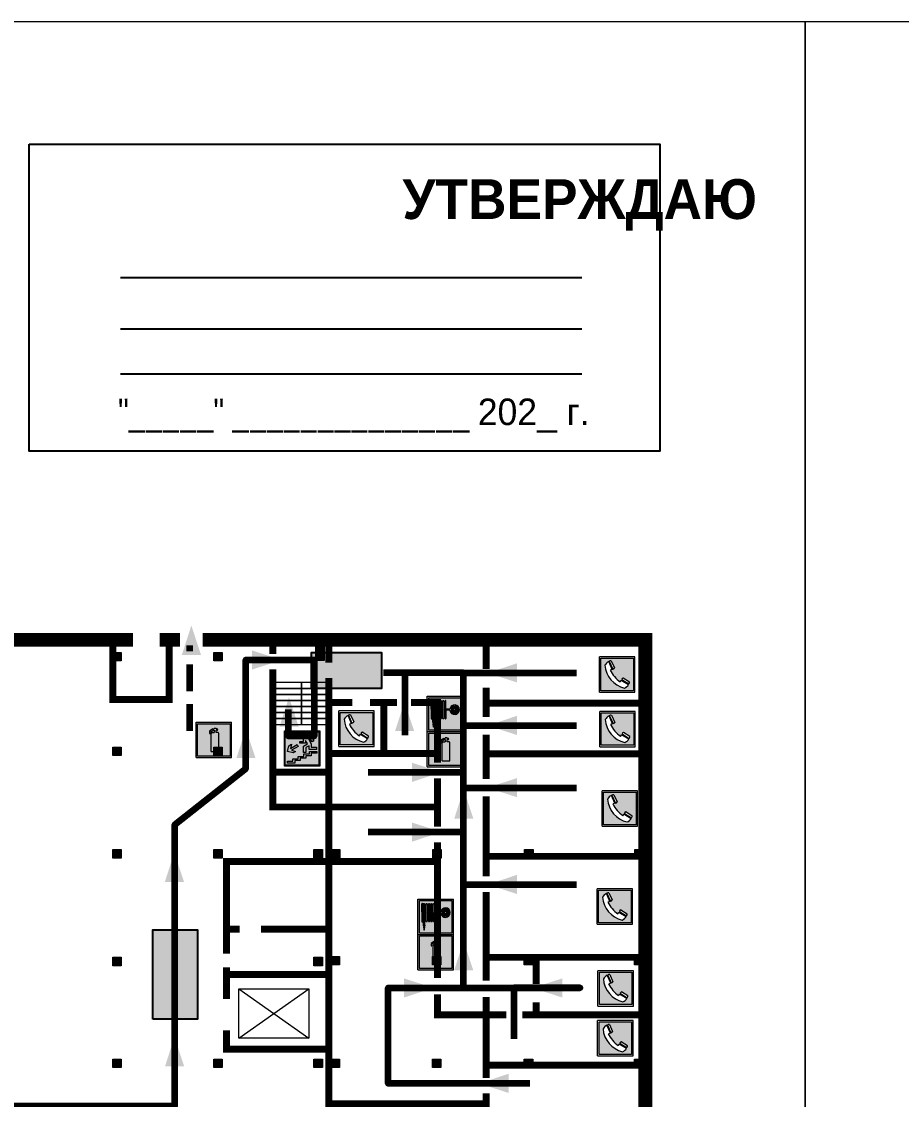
# Model space of a CAD drawing. Header units: millimetres. Extents: x 13810 to 67229, y 12374 to 21950.
# Drawn here: x 28948.5 to 29081.1, y 15566.8 to 15729.2 of the extents above; entities that cross this region are included whole.
import ezdxf

# ---------------------------------------------------------------- set-up
doc = ezdxf.new("R2010")
doc.units = ezdxf.units.MM
doc.linetypes.add('{ Wide Dash }', pattern=[12, 4, -2, 4, -2])
doc.layers.add('План_Штампы', color=7, linetype='Continuous')
doc.styles.add('обычный', font='arial.ttf')

# ---------------------------------------------------------------- blocks, each defined once
blk = doc.blocks.new('A$C32E8229D')
at = {"true_color": 0xffffff}
blk.add_hatch(color=7, dxfattribs=at).paths.add_polyline_path([(0, 0), (0, -8), (16, -8), (16, 0)])
h = blk.add_hatch(color=126)
h.paths.add_polyline_path([(0.2, -0.2), (15.8, -0.2), (15.8, -7.8), (0.2, -7.8)])
h.paths.add_polyline_path([(13.49, -2.05), (12.08, -2.05), (11.37, -2.63, 0.162397), (11.29, -2.84), (11.29, -3.63), (10.35, -3.63), (10.35, -4.05), (11.68, -4.05), (11.68, -3.48), (12.26, -4.28), (11.29, -5.1), (11.29, -6.78), (11.85, -6.78), (11.85, -5.44), (12.8, -4.64), (12.8, -5.94), (14.46, -5.94), (14.46, -5.39), (13.45, -5.39), (13.45, -3.97), (12.46, -2.59), (13.15, -2.59), (13.69, -3.34), (14.18, -3)], flags=16)
h.paths.add_polyline_path([(10.74, -1.82, 1), (11.8, -1.82, 1)], flags=16)
h.paths.add_polyline_path([(9.39, -3.59), (5.99, -3.59), (6.56, -3.03), (5.91, -3.03), (5.1, -3.83), (5.91, -4.64), (6.56, -4.64), (5.99, -4.09), (9.39, -4.09)], flags=16)
h.paths.add_polyline_path([(4.29, -1.08), (1.72, -1.08), (1.72, -6.6), (4.29, -6.6)], flags=16)
at = {"color": 126}
blk.add_lwpolyline([(16, -8), (0, -8), (0, 0), (16, 0)], close=True, dxfattribs=at)
blk = doc.blocks.new('вниз 3')
at = {"lineweight": 0, "true_color": 0xffffff}
h = blk.add_hatch(color=7, dxfattribs=at)
h.dxf.hatch_style = 1
h.paths.add_polyline_path([(40997.5, -4475.69), (40997.25, -4475.28), (40995.76, -4476.15), (40995.97, -4475.23), (40995.39, -4475.56), (40995.05, -4476.83), (40996.33, -4477.17), (40996.91, -4476.83), (40996, -4476.55)], flags=0)
h.paths.add_polyline_path([(40999.81, -4473.95), (41000.22, -4473.95), (41000.64, -4474.67), (41001.03, -4474.43), (41000.46, -4473.49), (41000.42, -4473.49), (40999.43, -4473.49), (40998.68, -4473.92), (40998.68, -4474.57), (40997.88, -4474.57), (40997.88, -4475), (40999.14, -4475), (40999.14, -4474.43), (40999.14, -4474.38), (40999.59, -4475.15), (40998.72, -4475.67), (40998.72, -4477.06), (40999.24, -4477.06), (40999.24, -4475.96), (40999.95, -4475.56), (40999.95, -4476.43), (41001.61, -4476.43), (41001.61, -4475.88), (41000.47, -4475.88), (41000.47, -4475.12)], flags=0)
h.paths.add_polyline_path([(40999.2, -4473.24, 1), (40998.35, -4473.24, 1)], flags=0)
h.paths.add_polyline_path([(41000.46, -4477.26), (41001.69, -4477.26), (41001.69, -4476.84), (41000.03, -4476.84), (41000.03, -4477.39), (40998.78, -4477.39), (40998.78, -4477.95), (40997.53, -4477.95), (40997.53, -4478.5), (40996.29, -4478.5), (40996.29, -4479.06), (40995.05, -4479.06), (40995.05, -4479.48), (40995.29, -4479.48), (40996.72, -4479.48), (40996.72, -4478.92), (40997.97, -4478.92), (40997.97, -4478.36), (40999.2, -4478.36), (40999.2, -4477.81), (41000.46, -4477.81)], flags=0)
h.paths.add_polyline_path([(41002.37, -4472.17), (40994.37, -4472.17), (40994.37, -4480.17), (41002.37, -4480.17)])
h.paths.add_polyline_path([(41002.16, -4479.96), (40994.57, -4479.96), (40994.57, -4472.37), (41002.16, -4472.37)], flags=16)
h.paths.add_polyline_path([(41001.61, -4475.88), (41001.61, -4476.43), (40999.95, -4476.43), (40999.95, -4475.56), (40999.24, -4475.96), (40999.24, -4477.06), (40998.72, -4477.06), (40998.72, -4475.67), (40999.59, -4475.15), (40999.14, -4474.38), (40999.14, -4474.43), (40999.14, -4475), (40997.88, -4475), (40997.88, -4474.57), (40998.68, -4474.57), (40998.68, -4473.92), (40999.43, -4473.49), (41000.42, -4473.49), (41000.46, -4473.49), (41001.03, -4474.43), (41000.64, -4474.67), (41000.22, -4473.95), (40999.81, -4473.95), (41000.47, -4475.12), (41000.47, -4475.88)], flags=0)
h.paths.add_polyline_path([(41001.69, -4476.84), (41001.69, -4477.26), (41000.46, -4477.26), (41000.46, -4477.81), (40999.2, -4477.81), (40999.2, -4478.36), (40997.97, -4478.36), (40997.97, -4478.92), (40996.72, -4478.92), (40996.72, -4479.48), (40995.05, -4479.48), (40995.05, -4479.06), (40996.29, -4479.06), (40996.29, -4478.5), (40997.53, -4478.5), (40997.53, -4477.95), (40998.78, -4477.95), (40998.78, -4477.39), (41000.03, -4477.39), (41000.03, -4476.84)], flags=0)
h.paths.add_polyline_path([(40998.35, -4473.24, -1), (40999.2, -4473.24, -1)], flags=0)
h.paths.add_polyline_path([(40997.5, -4475.69), (40996, -4476.55), (40996.91, -4476.83), (40996.33, -4477.17), (40995.05, -4476.83), (40995.39, -4475.56), (40995.97, -4475.23), (40995.76, -4476.15), (40997.25, -4475.28)], flags=0)
at = {"lineweight": 0}
h = blk.add_hatch(color=126, dxfattribs=at)
h.dxf.hatch_style = 1
h.paths.add_polyline_path([(41002.16, -4472.37), (40994.57, -4472.37), (40994.57, -4479.96), (41002.16, -4479.96)])
h.paths.add_polyline_path([(40995.97, -4475.23), (40995.76, -4476.15), (40997.25, -4475.28), (40997.5, -4475.69), (40996, -4476.55), (40996.91, -4476.83), (40996.33, -4477.17), (40995.05, -4476.83), (40995.39, -4475.56)], flags=16)
h.paths.add_polyline_path([(40997.88, -4474.57), (40998.68, -4474.57), (40998.68, -4473.92), (40999.43, -4473.49), (41000.42, -4473.49), (41000.46, -4473.49), (41001.03, -4474.43), (41000.64, -4474.67), (41000.22, -4473.95), (40999.81, -4473.95), (41000.47, -4475.12), (41000.47, -4475.88), (41001.61, -4475.88), (41001.61, -4476.43), (40999.95, -4476.43), (40999.95, -4475.56), (40999.24, -4475.96), (40999.24, -4477.06), (40998.72, -4477.06), (40998.72, -4475.67), (40999.59, -4475.15), (40999.14, -4474.38), (40999.14, -4474.43), (40999.14, -4475), (40997.88, -4475)], flags=16)
h.paths.add_polyline_path([(40998.35, -4473.24, -1), (40999.2, -4473.24, -1)], flags=16)
h.paths.add_polyline_path([(40997.53, -4477.95), (40998.78, -4477.95), (40998.78, -4477.39), (41000.03, -4477.39), (41000.03, -4476.84), (41001.69, -4476.84), (41001.69, -4477.26), (41000.46, -4477.26), (41000.46, -4477.81), (40999.2, -4477.81), (40999.2, -4478.36), (40997.97, -4478.36), (40997.97, -4478.92), (40996.72, -4478.92), (40996.72, -4479.48), (40995.05, -4479.48), (40995.05, -4479.06), (40996.29, -4479.06), (40996.29, -4478.5), (40997.53, -4478.5)], flags=16)
at = {"lineweight": 0, "true_color": 0xffffff}
h = blk.add_hatch(color=7, dxfattribs=at)
h.dxf.hatch_style = 1
h.paths.add_polyline_path([(40999.2, -4473.24, 1), (40998.35, -4473.24, 1)])
h.paths.add_polyline_path([(40999.81, -4473.95), (41000.22, -4473.95), (41000.64, -4474.67), (41001.03, -4474.43), (41000.46, -4473.49), (41000.42, -4473.49), (40999.43, -4473.49), (40998.68, -4473.92), (40998.68, -4474.57), (40997.88, -4474.57), (40997.88, -4475), (40999.14, -4475), (40999.14, -4474.43), (40999.14, -4474.38), (40999.59, -4475.15), (40998.72, -4475.67), (40998.72, -4477.06), (40999.24, -4477.06), (40999.24, -4475.96), (40999.95, -4475.56), (40999.95, -4476.43), (41001.61, -4476.43), (41001.61, -4475.88), (41000.47, -4475.88), (41000.47, -4475.12)])
h.paths.add_polyline_path([(40999.2, -4477.81), (41000.46, -4477.81), (41000.46, -4477.26), (41001.69, -4477.26), (41001.69, -4476.84), (41000.03, -4476.84), (41000.03, -4477.39), (40998.78, -4477.39), (40998.78, -4477.95), (40997.53, -4477.95), (40997.53, -4478.5), (40996.29, -4478.5), (40996.29, -4479.06), (40995.05, -4479.06), (40995.05, -4479.48), (40995.29, -4479.48), (40996.72, -4479.48), (40996.72, -4478.92), (40997.97, -4478.92), (40997.97, -4478.36), (40999.2, -4478.36)])
h.paths.add_polyline_path([(40997.5, -4475.69), (40997.25, -4475.28), (40995.76, -4476.15), (40995.97, -4475.23), (40995.39, -4475.56), (40995.05, -4476.83), (40996.33, -4477.17), (40996.91, -4476.83), (40996, -4476.55)])
at = {"color": 126, "lineweight": 0}
for points in [[(40994.37, -4472.17), (41002.37, -4472.17), (41002.37, -4480.17), (40994.37, -4480.17)], [(40994.57, -4472.37), (41002.16, -4472.37), (41002.16, -4479.96), (40994.57, -4479.96)]]:
    blk.add_lwpolyline(points, close=True, dxfattribs=at)
for points in [[(40995.05, -4476.83), (40995.39, -4475.56), (40995.97, -4475.23), (40995.76, -4476.15), (40997.25, -4475.28), (40997.5, -4475.69), (40996, -4476.55), (40996.91, -4476.83), (40996.33, -4477.17), (40995.05, -4476.83)], [(40999.14, -4474.43), (40999.14, -4475), (40997.88, -4475), (40997.88, -4474.57), (40998.68, -4474.57), (40998.68, -4473.92), (40999.43, -4473.49), (41000.42, -4473.49), (41000.46, -4473.49), (41001.03, -4474.43), (41000.64, -4474.67), (41000.22, -4473.95), (40999.81, -4473.95), (41000.47, -4475.12), (41000.47, -4475.88), (41001.61, -4475.88), (41001.61, -4476.43), (40999.95, -4476.43), (40999.95, -4475.56), (40999.24, -4475.96), (40999.24, -4477.06), (40998.72, -4477.06), (40998.72, -4475.67), (40999.59, -4475.15), (40999.14, -4474.38), (40999.14, -4474.43)], [(40995.29, -4479.48), (40995.05, -4479.48), (40995.05, -4479.06), (40996.29, -4479.06), (40996.29, -4478.5), (40997.53, -4478.5), (40997.53, -4477.95), (40998.78, -4477.95), (40998.78, -4477.39), (41000.03, -4477.39), (41000.03, -4476.84), (41001.69, -4476.84), (41001.69, -4477.26), (41000.46, -4477.26), (41000.46, -4477.81), (40999.2, -4477.81), (40999.2, -4478.36), (40997.97, -4478.36), (40997.97, -4478.92), (40996.72, -4478.92), (40996.72, -4479.48), (40995.05, -4479.48)]]:
    blk.add_lwpolyline(points, dxfattribs=at)
blk.add_circle((40998.77, -4473.24), 0.426, dxfattribs=at)
blk = doc.blocks.new('A$C7B4425F7')
at = {"true_color": 0xffffff}
blk.add_hatch(color=7, dxfattribs=at).paths.add_polyline_path([(0, 0), (-16, 0), (-16, -8), (0, -8)])
h = blk.add_hatch(color=126)
h.paths.add_polyline_path([(-0.2, -0.2), (-15.8, -0.2), (-15.8, -7.8), (-0.2, -7.8)])
h.paths.add_polyline_path([(-11.76, -2.03), (-11.76, -3.66), (-11.17, -3.66, -0.568275), (-11.17, -6.18), (-12.58, -6.18), (-12.58, -2.03)], flags=16)
h.paths.add_polyline_path([(-13.33, -4.12, -0.495768), (-13.59, -6.18), (-15.03, -6.18), (-15.03, -2.03), (-13.59, -2.03, -0.487973)], flags=16)
h.paths.add_polyline_path([(-10.25, -2.03), (-9.48, -2.03), (-9.48, -6.18), (-10.25, -6.18)], flags=16)
h.paths.add_polyline_path([(-13.84, -3.69), (-14.24, -3.69), (-14.24, -3.03), (-13.9, -3.03, -0.692621)], flags=0)
h.paths.add_polyline_path([(-9.15, -2.03), (-8.4, -2.03), (-8.04, -3.07), (-7.68, -2.03), (-6.93, -2.03), (-7.64, -4.1), (-6.93, -6.18), (-7.68, -6.18), (-8.04, -5.14), (-8.4, -6.18), (-9.15, -6.18), (-8.44, -4.1)], flags=16)
h.paths.add_polyline_path([(-11.76, -4.46), (-11.42, -4.46, -0.692621), (-11.36, -5.12), (-11.76, -5.12)], flags=0)
h.paths.add_polyline_path([(-13.9, -5.2), (-14.24, -5.2), (-14.24, -4.55), (-13.84, -4.55, -0.708038)], flags=0)
edge = h.paths.add_edge_path(flags=16)
edge.add_ellipse((-5.51, -4.08), major_axis=(0, 2.05), ratio=0.586184, start_angle=0, end_angle=360)
edge = h.paths.add_edge_path(flags=0)
edge.add_ellipse((-5.51, -4.08), major_axis=(0, 1.14), ratio=0.454828, start_angle=0, end_angle=360)
h.paths.add_polyline_path([(-4.13, -4.96, 0.377264), (-3.48, -4.52, 0.0555), (-3.16, -2.03), (-1.66, -2.03), (-1.66, -4.96), (-0.96, -4.96), (-0.96, -7.01), (-1.75, -7.01), (-1.75, -6.18), (-3.3, -6.18), (-3.3, -7.02), (-4.13, -7.02)], flags=16)
h.paths.add_polyline_path([(-2.73, -2.91), (-2.28, -2.91), (-2.28, -4.96), (-3.05, -4.96, 0.079136)], flags=0)
at = {"color": 126}
blk.add_lwpolyline([(-16, -8), (0, -8), (0, 0), (-16, 0)], close=True, dxfattribs=at)
blk = doc.blocks.new('A$C456E1F9C')
at = {"lineweight": 5}
h = blk.add_hatch(color=242, dxfattribs=at)
h.paths.add_polyline_path([(0.51, -1.47), (0.51, -13.26), (12.29, -13.26), (12.29, -1.47)])
h.paths.add_polyline_path([(5.42, -4.95, -0.254479), (4.78, -5.4), (3.52, -2.53, -0.209735), (4.23, -2.4)], flags=16)
h.paths.add_polyline_path([(8.53, -8.6), (10.87, -10.17), (10.54, -10.76), (8.03, -9.13, -0.192251)], flags=16)
h.paths.add_polyline_path([(4.61, -5.49, 0.005518), (3.87, -5.72, 0.128647), (7.49, -10.01, 0.00809), (7.83, -9.33), (10.47, -10.97, -0.16736), (8.99, -12.25, -0.327862), (1.95, -3.95, -0.166952), (3.36, -2.62)], flags=16)
at = {"color": 242, "lineweight": 5}
for p, q in [((0, -13.77), (0, -0.97)), ((12.8, -0.97), (0, -0.97)), ((4.61, -5.49), (3.36, -2.62)), ((3.52, -2.53), (4.78, -5.4)), ((4.23, -2.4), (5.42, -4.95)), ((12.8, -13.77), (12.8, -0.97)), ((7.83, -9.33), (10.47, -10.97)), ((8.03, -9.13), (10.54, -10.76)), ((10.81, -10.12), (8.53, -8.6)), ((10.54, -10.76), (10.8, -10.3)), ((10.8, -10.3), (10.81, -10.12)), ((0, -13.77), (12.8, -13.77))]:
    blk.add_line(p, q, dxfattribs=at)
blk.add_lwpolyline([(0.51, -1.47), (12.29, -1.47), (12.29, -13.26), (0.51, -13.26)], close=True, dxfattribs=at)
for centre, radius, start, end in [((4.59, -5.34), 2.99, 114.2845, 152.1974), ((4.02, -3.27), 0.891, 76.3284, 123.7092), ((11.12, -3.31), 9.19, 183.9915, 256.6009), ((14.98, -39.1), 35.17, 107.1487, 108.4135), ((13.86, -0.94), 11.08, 205.5536, 234.8762), ((4.68, -4.59), 0.824, 276.9621, 334.0723), ((-13.31, 0.8), 23.44, 332.5487, 334.4027), ((8.94, -9.5), 0.989, 114.4092, 157.9388), ((7.87, -9.46), 3, 291.9291, 329.9329)]:
    blk.add_arc(centre, radius, start, end, dxfattribs=at)
blk = doc.blocks.new('A$C3AD82952')
at = {"true_color": 0xf5f5ff}
h = blk.add_hatch(color=7, dxfattribs=at)
h.dxf.hatch_style = 1
h.paths.add_polyline_path([(8.21, 8.73, 0.414214), (7.89, 9.05), (7.22, 9.05), (7.22, 9.92), (7.59, 9.92, 1), (7.57, 10.36), (7.22, 10.36), (7.22, 10.6), (6.43, 10.6), (6.43, 10.36), (6.01, 10.36), (4.74, 9.59), (4.74, 8.69), (4.98, 8.73), (4.98, 9.26), (6.12, 9.91), (6.43, 9.91), (6.43, 9.05), (5.76, 9.05, 0.414214), (5.44, 8.73), (5.44, 2.2), (8.21, 2.2)], flags=0)
h.paths.add_polyline_path([(12.8, 12.8), (0, 12.8), (0, 0), (12.8, 0)])
h.paths.add_polyline_path([(0.51, 12.29), (12.29, 12.29), (12.29, 0.51), (0.51, 0.51)], flags=16)
h.paths.add_polyline_path([(4.74, 9.59), (6.01, 10.36), (6.43, 10.36), (6.43, 10.6), (7.22, 10.6), (7.22, 10.36), (7.59, 10.36, -0.94586), (7.59, 9.92), (7.22, 9.92), (7.22, 9.05), (7.89, 9.05, -0.414214), (8.21, 8.73), (8.21, 2.2), (5.44, 2.2), (5.44, 8.73, -0.414214), (5.76, 9.05), (6.43, 9.05), (6.43, 9.91), (6.12, 9.91), (4.98, 9.26), (4.98, 8.73), (4.74, 8.69)], flags=0)
h = blk.add_hatch(color=242)
h.dxf.hatch_style = 1
h.paths.add_polyline_path([(12.29, 12.29), (0.51, 12.29), (0.51, 0.51), (12.29, 0.51)])
h.paths.add_polyline_path([(4.74, 8.69), (4.74, 9.59), (6.01, 10.36), (6.43, 10.36), (6.43, 10.6), (7.22, 10.6), (7.22, 10.36), (7.59, 10.36, -0.94586), (7.59, 9.92), (7.22, 9.92), (7.22, 9.05), (7.89, 9.05, -0.414214), (8.21, 8.73), (8.21, 2.2), (5.44, 2.2), (5.44, 8.73, -0.414214), (5.76, 9.05), (6.43, 9.05), (6.43, 9.91), (6.12, 9.91), (4.98, 9.26), (4.98, 8.73)], flags=16)
h = blk.add_hatch(color=7, dxfattribs=at)
h.dxf.hatch_style = 1
h.paths.add_polyline_path([(8.21, 8.73, 0.414214), (7.89, 9.05), (7.22, 9.05), (7.22, 9.92), (7.59, 9.92, 1), (7.57, 10.36), (7.22, 10.36), (7.22, 10.6), (6.43, 10.6), (6.43, 10.36), (6.01, 10.36), (4.74, 9.59), (4.74, 8.69), (4.98, 8.73), (4.98, 9.26), (6.12, 9.91), (6.43, 9.91), (6.43, 9.05), (5.76, 9.05, 0.414214), (5.44, 8.73), (5.44, 2.2), (8.21, 2.2)])
at = {"color": 242, "lineweight": 5}
for p, q in [((0, 0), (0, 12.8)), ((0, 12.8), (12.8, 12.8)), ((12.8, 0), (12.8, 12.8)), ((6.01, 10.36), (4.74, 9.59)), ((4.74, 9.59), (4.74, 8.69)), ((4.74, 8.69), (4.98, 8.73)), ((4.98, 9.26), (6.12, 9.91)), ((4.98, 8.73), (4.98, 9.26)), ((5.44, 2.2), (5.44, 8.73)), ((5.76, 9.05), (6.43, 9.05)), ((6.01, 10.36), (6.43, 10.36)), ((6.12, 9.91), (6.43, 9.91)), ((7.22, 10.6), (6.43, 10.6)), ((6.43, 10.6), (6.43, 10.36)), ((6.43, 9.91), (6.43, 9.05)), ((7.22, 10.36), (7.22, 10.6)), ((7.59, 10.36), (7.22, 10.36)), ((7.22, 9.05), (7.22, 9.92)), ((7.59, 9.92), (7.22, 9.92)), ((7.89, 9.05), (7.22, 9.05)), ((8.21, 2.2), (8.21, 8.73)), ((0, 0), (12.8, 0)), ((5.44, 2.2), (8.21, 2.2))]:
    blk.add_line(p, q, dxfattribs=at)
blk.add_lwpolyline([(0.51, 12.29), (12.29, 12.29), (12.29, 0.51), (0.51, 0.51)], close=True, dxfattribs=at)
for centre, radius, start, end in [((5.76, 8.73), 0.32, 90, 180), ((7.58, 10.14), 0.223, 273.1875, 86.8125), ((7.89, 8.73), 0.32, 0, 90)]:
    blk.add_arc(centre, radius, start, end, dxfattribs=at)
blk = doc.blocks.new('A$C37112FD5')
at = {"true_color": 0xf5f5ff}
h = blk.add_hatch(color=7, dxfattribs=at)
h.dxf.hatch_style = 1
h.paths.add_polyline_path([(12.8, -7.4), (0, -7.4), (0, -20.2), (12.8, -20.2)])
h.paths.add_polyline_path([(12.29, -7.91), (12.29, -19.69), (0.51, -19.69), (0.51, -7.91)], flags=16)
h.paths.add_polyline_path([(4.98, -9.04, -0.42597), (5.17, -9.22), (5.17, -12.25), (5.17, -15.29, -0.432244), (4.98, -15.47), (4.83, -15.47, -0.42597), (4.64, -15.29), (4.64, -12.25), (4.64, -9.22, -0.432244), (4.83, -9.04)], flags=0)
h.paths.add_polyline_path([(4.28, -9.22), (4.28, -12.25), (4.28, -15.29, -0.432244), (4.09, -15.47), (3.94, -15.47, -0.42597), (3.75, -15.29), (3.75, -12.25), (3.75, -9.22, -0.432244), (3.94, -9.04), (4.09, -9.04, -0.42597)], flags=0)
h.paths.add_polyline_path([(5.72, -9.04), (5.87, -9.04, -0.42597), (6.06, -9.22), (6.06, -12.25), (6.06, -15.29, -0.432244), (5.87, -15.47), (5.72, -15.47, -0.42597), (5.53, -15.29), (5.53, -12.25), (5.53, -9.22, -0.432244)], flags=0)
h.paths.add_polyline_path([(6.42, -8.9), (6.5, -8.9, -0.42597), (6.69, -9.08), (6.69, -12.03), (8.21, -12.03, -15.824349), (8.21, -12.47), (6.69, -12.47), (6.69, -15.42, -0.432244), (6.5, -15.6), (6.42, -15.6)], flags=0)
h.paths.add_polyline_path([(3.39, -9.22), (3.39, -12.25), (3.39, -15.29, -0.432244), (3.2, -15.47), (3.05, -15.47, -0.42597), (2.85, -15.29), (2.85, -12.25), (2.85, -9.22, -0.432244), (3.05, -9.04), (3.2, -9.04, -0.42597)], flags=0)
h.paths.add_polyline_path([(2.5, -9.22), (2.5, -16.71), (1.96, -16.71), (1.96, -9.22, -0.432244), (2.15, -9.04), (2.31, -9.04, -0.42597)], flags=0)
h.paths.add_polyline_path([(1.61, -8.9), (1.61, -15.6), (1.57, -15.6, -0.42597), (1.37, -15.42), (1.37, -12.03), (1.37, -9.09, -0.432244), (1.57, -8.9)], flags=0)
h.paths.add_polyline_path([(9.76, -10.81), (9.76, -12.03), (8.49, -12.03, -0.336371)], flags=0)
h.paths.add_polyline_path([(8.49, -12.47), (9.76, -12.47), (9.76, -13.7, -0.336371)], flags=0)
h.paths.add_polyline_path([(10.11, -10.81, -0.336371), (11.38, -12.03), (10.11, -12.03)], flags=0)
h.paths.add_polyline_path([(10.11, -12.47), (11.38, -12.47, -0.336371), (10.11, -13.7)], flags=0)
h.paths.add_polyline_path([(2.5, -16.84), (2.5, -17.05), (1.97, -17.05), (1.97, -16.84)], flags=0)
h.paths.add_polyline_path([(2.5, -17.24, -0.033778), (2.24, -18.6, -0.033778), (1.97, -17.24)], flags=0)
h = blk.add_hatch(color=242)
h.dxf.hatch_style = 1
h.paths.add_polyline_path([(12.29, -7.91), (0.51, -7.91), (0.51, -19.69), (12.29, -19.69)])
h.paths.add_polyline_path([(6.42, -15.6), (6.42, -8.9), (6.5, -8.9, -0.42597), (6.69, -9.08), (6.69, -12.03), (8.21, -12.03, -15.824349), (8.21, -12.47), (6.69, -12.47), (6.69, -15.42, -0.432244), (6.5, -15.6)], flags=16)
h.paths.add_polyline_path([(5.87, -15.47), (5.72, -15.47, -0.42597), (5.53, -15.29), (5.53, -12.25), (5.53, -9.22, -0.432244), (5.72, -9.04), (5.87, -9.04, -0.42597), (6.06, -9.22), (6.06, -12.25), (6.06, -15.29, -0.432244)], flags=16)
h.paths.add_polyline_path([(4.98, -15.47), (4.83, -15.47, -0.42597), (4.64, -15.29), (4.64, -12.25), (4.64, -9.22, -0.432244), (4.83, -9.04), (4.98, -9.04, -0.42597), (5.17, -9.22), (5.17, -12.25), (5.17, -15.29, -0.432244)], flags=16)
h.paths.add_polyline_path([(4.09, -15.47), (3.94, -15.47, -0.42597), (3.75, -15.29), (3.75, -12.25), (3.75, -9.22, -0.432244), (3.94, -9.04), (4.09, -9.04, -0.42597), (4.28, -9.22), (4.28, -12.25), (4.28, -15.29, -0.432244)], flags=16)
h.paths.add_polyline_path([(3.2, -15.47), (3.05, -15.47, -0.42597), (2.85, -15.29), (2.85, -12.25), (2.85, -9.22, -0.432244), (3.05, -9.04), (3.2, -9.04, -0.42597), (3.39, -9.22), (3.39, -12.25), (3.39, -15.29, -0.432244)], flags=16)
h.paths.add_polyline_path([(2.5, -17.05), (1.97, -17.05), (1.97, -16.84), (2.5, -16.84)], flags=16)
h.paths.add_polyline_path([(2.5, -17.24, -0.033778), (2.24, -18.6, -0.033778), (1.97, -17.24)], flags=16)
h.paths.add_polyline_path([(2.5, -16.71), (1.96, -16.71), (1.96, -9.22, -0.432244), (2.15, -9.04), (2.31, -9.04, -0.42597), (2.5, -9.22)], flags=16)
h.paths.add_polyline_path([(1.61, -15.6), (1.57, -15.6, -0.42597), (1.37, -15.42), (1.37, -12.03), (1.37, -9.09, -0.432244), (1.57, -8.9), (1.61, -8.9)], flags=16)
h.paths.add_polyline_path([(8.49, -12.47), (9.76, -12.47), (9.76, -13.7, -0.336371)], flags=0)
h.paths.add_polyline_path([(10.11, -13.7), (10.11, -12.47), (11.38, -12.47, -0.336371)], flags=0)
h.paths.add_polyline_path([(8.49, -12.03, -0.336371), (9.76, -10.81), (9.76, -12.03)], flags=0)
h.paths.add_polyline_path([(10.11, -12.03), (10.11, -10.81, -0.336371), (11.38, -12.03)], flags=0)
h = blk.add_hatch(color=7, dxfattribs=at)
h.dxf.hatch_style = 1
h.paths.add_polyline_path([(1.61, -8.9), (1.57, -8.9, 0.432244), (1.37, -9.09), (1.37, -12.03), (1.37, -15.42, 0.42597), (1.57, -15.6), (1.61, -15.6)])
h.paths.add_polyline_path([(2.5, -9.22, 0.42597), (2.31, -9.04), (2.15, -9.04, 0.432244), (1.96, -9.22), (1.96, -16.71), (2.5, -16.71)])
h.paths.add_polyline_path([(2.5, -16.84), (1.97, -16.84), (1.97, -17.05), (2.5, -17.05)])
h.paths.add_polyline_path([(2.5, -17.24), (1.97, -17.24, 0.033778), (2.24, -18.6, 0.033778)])
h.paths.add_polyline_path([(3.39, -12.25), (3.39, -9.22, 0.42597), (3.2, -9.04), (3.05, -9.04, 0.432244), (2.85, -9.22), (2.85, -12.25), (2.85, -15.29, 0.42597), (3.05, -15.47), (3.2, -15.47, 0.432244), (3.39, -15.29)])
h.paths.add_polyline_path([(4.28, -12.25), (4.28, -9.22, 0.42597), (4.09, -9.04), (3.94, -9.04, 0.432244), (3.75, -9.22), (3.75, -12.25), (3.75, -15.29, 0.42597), (3.94, -15.47), (4.09, -15.47, 0.432244), (4.28, -15.29)])
h.paths.add_polyline_path([(5.17, -12.25), (5.17, -9.22, 0.42597), (4.98, -9.04), (4.83, -9.04, 0.432244), (4.64, -9.22), (4.64, -12.25), (4.64, -15.29, 0.42597), (4.83, -15.47), (4.98, -15.47, 0.432244), (5.17, -15.29)])
h.paths.add_polyline_path([(6.06, -12.25), (6.06, -9.22, 0.42597), (5.87, -9.04), (5.72, -9.04, 0.432244), (5.53, -9.22), (5.53, -12.25), (5.53, -15.29, 0.42597), (5.72, -15.47), (5.87, -15.47, 0.432244), (6.06, -15.29)])
h.paths.add_polyline_path([(6.69, -12.47), (8.21, -12.47, 15.824349), (8.21, -12.03), (6.69, -12.03), (6.69, -9.08, 0.42597), (6.5, -8.9), (6.42, -8.9), (6.42, -15.6), (6.5, -15.6, 0.432244), (6.69, -15.42)])
h.paths.add_polyline_path([(8.49, -12.47), (9.76, -12.47), (9.76, -13.7, -0.336371)], flags=16)
h.paths.add_polyline_path([(8.49, -12.03, -0.336371), (9.76, -10.81), (9.76, -12.03)], flags=16)
h.paths.add_polyline_path([(10.11, -12.47), (11.38, -12.47, -0.336371), (10.11, -13.7)], flags=16)
h.paths.add_polyline_path([(10.11, -12.03), (10.11, -10.81, -0.336371), (11.38, -12.03)], flags=16)
h = blk.add_hatch(color=242)
h.dxf.hatch_style = 1
h.paths.add_polyline_path([(9.76, -10.81, 0.336371), (8.49, -12.03), (9.76, -12.03)])
h.paths.add_polyline_path([(10.11, -10.81), (10.11, -12.03), (11.38, -12.03, 0.336371)])
h.paths.add_polyline_path([(11.38, -12.47), (10.11, -12.47), (10.11, -13.7, 0.336371)])
h.paths.add_polyline_path([(9.76, -12.47), (8.49, -12.47, 0.336371), (9.76, -13.7)])
at = {"color": 242, "lineweight": 5}
for p, q in [((0, -20.2), (0, -7.4)), ((0, -7.4), (12.8, -7.4)), ((12.8, -20.2), (12.8, -7.4)), ((1.37, -12.03), (1.37, -9.08)), ((1.57, -8.9), (1.61, -8.9)), ((1.61, -8.9), (1.61, -15.6)), ((1.96, -16.71), (1.96, -9.22)), ((2.15, -9.04), (2.31, -9.04)), ((2.5, -16.71), (2.5, -9.22)), ((2.85, -12.25), (2.85, -9.22)), ((3.05, -9.04), (3.2, -9.04)), ((3.39, -12.25), (3.39, -9.22)), ((3.75, -12.25), (3.75, -9.22)), ((3.94, -9.04), (4.09, -9.04)), ((4.28, -12.25), (4.28, -9.22)), ((4.64, -12.25), (4.64, -9.22)), ((4.83, -9.04), (4.98, -9.04)), ((5.17, -12.25), (5.17, -9.22)), ((5.53, -12.25), (5.53, -9.22)), ((5.72, -9.04), (5.87, -9.04)), ((6.06, -12.25), (6.06, -9.22)), ((6.42, -8.9), (6.42, -15.6)), ((6.5, -8.9), (6.42, -8.9)), ((6.69, -12.03), (6.69, -9.08)), ((9.76, -10.81), (9.76, -12.03)), ((10.11, -10.81), (10.11, -12.03)), ((1.37, -12.03), (1.37, -15.42)), ((1.57, -15.6), (1.61, -15.6)), ((2.85, -12.25), (2.85, -15.29)), ((3.05, -15.47), (3.2, -15.47)), ((3.39, -12.25), (3.39, -15.29)), ((3.75, -12.25), (3.75, -15.29)), ((3.94, -15.47), (4.09, -15.47)), ((4.28, -12.25), (4.28, -15.29)), ((4.64, -12.25), (4.64, -15.29)), ((4.83, -15.47), (4.98, -15.47)), ((5.17, -12.25), (5.17, -15.29)), ((5.53, -12.25), (5.53, -15.29)), ((5.72, -15.47), (5.87, -15.47)), ((6.06, -12.25), (6.06, -15.29)), ((6.42, -15.6), (6.5, -15.6)), ((8.21, -12.03), (6.69, -12.03)), ((8.21, -12.47), (6.69, -12.47)), ((6.69, -12.47), (6.69, -15.42)), ((9.76, -12.03), (8.49, -12.03)), ((9.76, -12.47), (8.49, -12.47)), ((9.76, -12.47), (9.76, -13.7)), ((11.38, -12.03), (10.11, -12.03)), ((11.38, -12.47), (10.11, -12.47)), ((10.11, -12.47), (10.11, -13.7)), ((1.96, -16.71), (2.5, -16.71)), ((1.97, -16.84), (2.5, -16.84)), ((1.97, -17.05), (1.97, -16.84)), ((2.5, -17.05), (1.97, -17.05)), ((1.97, -17.24), (2.5, -17.24)), ((2.5, -16.84), (2.5, -17.05)), ((0, -20.2), (12.8, -20.2))]:
    blk.add_line(p, q, dxfattribs=at)
blk.add_lwpolyline([(0.51, -7.91), (12.29, -7.91), (12.29, -19.69), (0.51, -19.69)], close=True, dxfattribs=at)
for centre, radius, start, end in [((1.56, -9.09), 0.182, 87.1027, 180.6071), ((2.15, -9.22), 0.182, 87.1027, 180.6071), ((2.32, -9.22), 0.182, 359.3929, 92.8973), ((3.04, -9.22), 0.182, 87.1027, 180.6071), ((3.21, -9.22), 0.182, 359.3929, 92.8973), ((3.93, -9.22), 0.182, 87.1027, 180.6071), ((4.1, -9.22), 0.182, 359.3929, 92.8973), ((4.82, -9.22), 0.182, 87.1027, 180.6071), ((4.99, -9.22), 0.182, 359.3929, 92.8973), ((5.71, -9.22), 0.182, 87.1027, 180.6071), ((5.88, -9.22), 0.182, 359.3929, 92.8973), ((6.51, -9.09), 0.182, 359.3929, 92.8973), ((9.93, -12.25), 1.74, 187.2319, 172.7681), ((9.93, -12.25), 1.46, 96.9927, 171.3585), ((9.93, -12.25), 1.46, 8.6415, 83.0073), ((1.56, -15.42), 0.182, 179.3929, 272.8973), ((3.04, -15.29), 0.182, 179.3929, 272.8973), ((3.21, -15.29), 0.182, 267.1027, 0.6071), ((3.93, -15.29), 0.182, 179.3929, 272.8973), ((4.1, -15.29), 0.182, 267.1027, 0.6071), ((4.82, -15.29), 0.182, 179.3929, 272.8973), ((4.99, -15.29), 0.182, 267.1027, 0.6071), ((5.71, -15.29), 0.182, 179.3929, 272.8973), ((5.88, -15.29), 0.182, 267.1027, 0.6071), ((6.51, -15.42), 0.182, 267.1027, 0.6071), ((9.93, -12.25), 1.46, 188.6415, 263.0073), ((9.93, -12.25), 1.46, 276.9927, 351.3585), ((12.17, -15.98), 10.27, 187.041, 194.7793), ((-7.7, -15.98), 10.27, 345.2207, 352.959)]:
    blk.add_arc(centre, radius, start, end, dxfattribs=at)

msp = doc.modelspace()

# ---------------------------------------------------------------- hatches: boundary and pattern name
at = {"lineweight": 0}
h = msp.add_hatch(color=256, dxfattribs=at)
h.dxf.hatch_style = 1
h.paths.add_polyline_path([(28963.51, 15632.91), (28963.51, 15634.19), (28962.24, 15634.19), (28962.24, 15632.91)])
h = msp.add_hatch(color=256, dxfattribs=at)
h.dxf.hatch_style = 1
h.paths.add_polyline_path([(28978.71, 15632.91), (28978.71, 15634.19), (28977.44, 15634.19), (28977.44, 15632.91)])
h = msp.add_hatch(color=256, dxfattribs=at)
h.dxf.hatch_style = 1
h.paths.add_polyline_path([(28994.08, 15634.24), (28994.08, 15635.52), (28992.81, 15635.52), (28992.81, 15634.24)])
h = msp.add_hatch(color=256, dxfattribs=at)
h.dxf.hatch_style = 1
h.paths.add_polyline_path([(28994.08, 15632.96), (28994.08, 15634.24), (28992.81, 15634.24), (28992.81, 15632.96)])
h = msp.add_hatch(color=256, dxfattribs=at)
h.dxf.hatch_style = 1
h.paths.add_polyline_path([(28963.51, 15618.64), (28963.51, 15619.92), (28962.24, 15619.92), (28962.24, 15618.64)])
h = msp.add_hatch(color=256, dxfattribs=at)
h.dxf.hatch_style = 1
h.paths.add_polyline_path([(28978.71, 15618.64), (28978.71, 15619.92), (28977.44, 15619.92), (28977.44, 15618.64)])
h = msp.add_hatch(color=256, dxfattribs=at)
h.dxf.hatch_style = 1
h.paths.add_polyline_path([(28963.51, 15603.18), (28963.51, 15604.47), (28962.24, 15604.47), (28962.24, 15603.18)])
h = msp.add_hatch(color=256, dxfattribs=at)
h.dxf.hatch_style = 1
h.paths.add_polyline_path([(28978.71, 15603.18), (28978.71, 15604.47), (28977.44, 15604.47), (28977.44, 15603.18)])
h = msp.add_hatch(color=256, dxfattribs=at)
h.dxf.hatch_style = 1
h.paths.add_polyline_path([(28993.82, 15603.18), (28993.82, 15604.47), (28992.55, 15604.47), (28992.55, 15603.18)])
h = msp.add_hatch(color=256, dxfattribs=at)
h.dxf.hatch_style = 1
h.paths.add_polyline_path([(28996.42, 15603.18), (28996.42, 15604.47), (28995.15, 15604.47), (28995.15, 15603.18)])
h = msp.add_hatch(color=256, dxfattribs=at)
h.dxf.hatch_style = 1
h.paths.add_polyline_path([(29011.71, 15603.18), (29011.71, 15604.47), (29010.44, 15604.47), (29010.44, 15603.18)])
h = msp.add_hatch(color=256, dxfattribs=at)
h.dxf.hatch_style = 1
h.paths.add_polyline_path([(29025.56, 15603.18), (29025.56, 15604.47), (29024.29, 15604.47), (29024.29, 15603.18)])
h = msp.add_hatch(color=256, dxfattribs=at)
h.dxf.hatch_style = 1
h.paths.add_polyline_path([(29042.16, 15603.18), (29042.16, 15604.47), (29040.89, 15604.47), (29040.89, 15603.18)])
h = msp.add_hatch(color=256, dxfattribs=at)
h.dxf.hatch_style = 1
h.paths.add_polyline_path([(28963.51, 15586.98), (28963.51, 15588.26), (28962.24, 15588.26), (28962.24, 15586.98)])
h = msp.add_hatch(color=256, dxfattribs=at)
h.dxf.hatch_style = 1
h.paths.add_polyline_path([(28993.82, 15586.98), (28993.82, 15588.26), (28992.55, 15588.26), (28992.55, 15586.98)])
h = msp.add_hatch(color=256, dxfattribs=at)
h.dxf.hatch_style = 1
h.paths.add_polyline_path([(28996.37, 15587.11), (28996.37, 15588.39), (28995.1, 15588.39), (28995.1, 15587.11)])
h = msp.add_hatch(color=256, dxfattribs=at)
h.dxf.hatch_style = 1
h.paths.add_polyline_path([(29011.66, 15587.11), (29011.66, 15588.39), (29010.39, 15588.39), (29010.39, 15587.11)])
h = msp.add_hatch(color=256, dxfattribs=at)
h.dxf.hatch_style = 1
h.paths.add_polyline_path([(29025.51, 15587.11), (29025.51, 15588.39), (29024.24, 15588.39), (29024.24, 15587.11)])
h = msp.add_hatch(color=256, dxfattribs=at)
h.dxf.hatch_style = 1
h.paths.add_polyline_path([(29042.11, 15587.11), (29042.11, 15588.39), (29040.84, 15588.39), (29040.84, 15587.11)])
h = msp.add_hatch(color=256, dxfattribs=at)
h.dxf.hatch_style = 1
h.paths.add_polyline_path([(28963.51, 15571.63), (28963.51, 15572.92), (28962.24, 15572.92), (28962.24, 15571.63)])
h = msp.add_hatch(color=256, dxfattribs=at)
h.dxf.hatch_style = 1
h.paths.add_polyline_path([(28978.71, 15571.63), (28978.71, 15572.92), (28977.44, 15572.92), (28977.44, 15571.63)])
h = msp.add_hatch(color=256, dxfattribs=at)
h.dxf.hatch_style = 1
h.paths.add_polyline_path([(28993.82, 15571.63), (28993.82, 15572.92), (28992.55, 15572.92), (28992.55, 15571.63)])
h = msp.add_hatch(color=256, dxfattribs=at)
h.dxf.hatch_style = 1
h.paths.add_polyline_path([(28996.37, 15571.63), (28996.37, 15572.92), (28995.1, 15572.92), (28995.1, 15571.63)])
h = msp.add_hatch(color=256, dxfattribs=at)
h.dxf.hatch_style = 1
h.paths.add_polyline_path([(29011.66, 15571.63), (29011.66, 15572.92), (29010.39, 15572.92), (29010.39, 15571.63)])
h = msp.add_hatch(color=256, dxfattribs=at)
h.dxf.hatch_style = 1
h.paths.add_polyline_path([(29025.51, 15571.63), (29025.51, 15572.92), (29024.24, 15572.92), (29024.24, 15571.63)])
h = msp.add_hatch(color=256, dxfattribs=at)
h.dxf.hatch_style = 1
h.paths.add_polyline_path([(29042.11, 15571.63), (29042.11, 15572.92), (29040.84, 15572.92), (29040.84, 15571.63)])

# ---------------------------------------------------------------- linework, layer by layer
at = {"color": 126, "lineweight": 0, "true_color": 0x008754}
for points in [[(28466.55, 15729.23), (29066.55, 15729.23), (29066.55, 15334.23), (28466.55, 15334.23)], [(29066.55, 15729.23), (29666.55, 15729.23), (29666.55, 15334.23), (29066.55, 15334.23)]]:
    msp.add_lwpolyline(points, close=True, dxfattribs=at)
msp.add_lwpolyline([(28949.64, 15710.73), (29044.64, 15710.73), (29044.64, 15664.52), (28949.64, 15664.52)], close=True)
for points in [[(28963.39, 15690.68), (29032.92, 15690.68)], [(28963.39, 15682.92), (29032.92, 15682.92)], [(28963.39, 15676.13), (29032.92, 15676.13)]]:
    msp.add_lwpolyline(points)
at = {"lineweight": 0}
for points, const_width in [([(28965.26, 15636.08), (28494.14, 15636.08), (28494.14, 15633.88)], 2.08), ([(28962.24, 15636.08), (28962.24, 15627.1), (28970.72, 15627.1), (28970.72, 15635.54)], 1.04), ([(28972.38, 15636.08), (28969.31, 15636.08)], 2.08), ([(29042.48, 15460.52), (29042.48, 15636.08), (28975.77, 15636.08)], 2.08), ([(28986.35, 15635.85), (28986.35, 15633.93)], 1.04), ([(28994.79, 15635.58), (28994.79, 15632.62)], 1.04), ([(28986.35, 15631.65), (28986.35, 15610.89), (28994.79, 15610.89)], 1.04), ([(28994.79, 15630.33), (28994.79, 15570.82)], 1.04), ([(28986.35, 15616.12), (28994.79, 15616.12)], 1.04), ([(28994.79, 15610.89), (29011.14, 15610.89)], 1.04), ([(28979.37, 15585.65), (28994.79, 15585.65)], 1.04), ([(28979.37, 15577.26), (28979.37, 15574.39), (28994.79, 15574.39)], 1.04)]:
    msp.add_lwpolyline(points, dxfattribs=dict(at, const_width=const_width))
at = {"lineweight": 100, "const_width": 1.04}
for points in [[(29018.48, 15631.69), (29018.48, 15635.58)], [(29018.48, 15624.46), (29018.48, 15628.88)], [(28998.31, 15626.65), (28994.71, 15626.65)], [(29003.09, 15626.65), (29003.09, 15618.95), (28994.74, 15618.95), (29011.16, 15618.95)], [(29005.06, 15626.65), (29001, 15626.65)], [(29011.16, 15617.55), (29011.16, 15626.65), (29007.18, 15626.65)], [(29018.48, 15626.55), (29041.93, 15626.55)], [(29018.48, 15615.09), (29018.48, 15621.77)], [(29018.48, 15618.9), (29041.93, 15618.9)], [(29011.16, 15607.93), (29011.16, 15615.21)], [(29018.48, 15600.45), (29018.48, 15612.48)], [(29011.16, 15585.14), (29011.16, 15605.55)], [(29018.48, 15603.46), (29041.93, 15603.46)], [(28979.37, 15588.79), (28979.37, 15602.67), (28994.67, 15602.67)], [(29003.09, 15602.67), (29003.09, 15602.67), (28994.67, 15602.67), (29011.16, 15602.67)], [(29018.48, 15584.7), (29018.48, 15598.1)], [(28979.37, 15592.48), (28981.35, 15592.48)], [(28984.58, 15592.48), (28994.74, 15592.48)], [(29018.48, 15588.24), (29041.93, 15588.24)], [(29026.02, 15588.24), (29026.02, 15584.21)], [(28979.37, 15581.96), (28979.37, 15586.71)], [(29018.48, 15579.59), (29011.16, 15579.59), (29011.16, 15582.67)], [(29018.48, 15570.05), (29018.48, 15582.27)], [(29026.02, 15579.59), (29026.02, 15581.45)], [(29018.48, 15579.59), (29021.51, 15579.59)], [(29023.92, 15579.59), (29041.93, 15579.59)], [(29018.48, 15572.01), (29041.98, 15572.01)], [(28994.79, 15570.82), (28994.79, 15482.98)], [(28994.82, 15566.18), (29018.48, 15566.18), (29018.48, 15567.76)]]:
    msp.add_lwpolyline(points, dxfattribs=at)
at = {"lineweight": 0}
for points in [[(28962.24, 15634.19), (28963.51, 15634.19), (28963.51, 15632.91), (28962.24, 15632.91)], [(28977.44, 15634.19), (28978.71, 15634.19), (28978.71, 15632.91), (28977.44, 15632.91)], [(28992.81, 15635.52), (28994.08, 15635.52), (28994.08, 15634.24), (28992.81, 15634.24)], [(28992.81, 15634.24), (28994.08, 15634.24), (28994.08, 15632.96), (28992.81, 15632.96)], [(28986.71, 15628.75), (28990.68, 15628.75), (28990.68, 15629.66), (28986.71, 15629.66)], [(28990.68, 15628.75), (28994.66, 15628.75), (28994.66, 15629.66), (28990.68, 15629.66)], [(28986.71, 15627.85), (28990.68, 15627.85), (28990.68, 15628.75), (28986.71, 15628.75)], [(28986.71, 15626.94), (28990.68, 15626.94), (28990.68, 15627.85), (28986.71, 15627.85)], [(28990.68, 15627.85), (28994.66, 15627.85), (28994.66, 15628.75), (28990.68, 15628.75)], [(28990.68, 15626.94), (28994.66, 15626.94), (28994.66, 15627.85), (28990.68, 15627.85)], [(28986.71, 15626.03), (28990.68, 15626.03), (28990.68, 15626.94), (28986.71, 15626.94)], [(28986.71, 15625.12), (28990.68, 15625.12), (28990.68, 15626.03), (28986.71, 15626.03)], [(28990.68, 15626.03), (28994.66, 15626.03), (28994.66, 15626.94), (28990.68, 15626.94)], [(28990.68, 15625.12), (28994.66, 15625.12), (28994.66, 15626.03), (28990.68, 15626.03)], [(28986.71, 15624.22), (28990.68, 15624.22), (28990.68, 15625.12), (28986.71, 15625.12)], [(28990.68, 15624.22), (28994.66, 15624.22), (28994.66, 15625.12), (28990.68, 15625.12)], [(28986.71, 15623.31), (28990.68, 15623.31), (28990.68, 15624.22), (28986.71, 15624.22)], [(28990.68, 15623.31), (28994.66, 15623.31), (28994.66, 15624.22), (28990.68, 15624.22)], [(28962.24, 15619.92), (28963.51, 15619.92), (28963.51, 15618.64), (28962.24, 15618.64)], [(28977.44, 15619.92), (28978.71, 15619.92), (28978.71, 15618.64), (28977.44, 15618.64)], [(28962.24, 15604.47), (28963.51, 15604.47), (28963.51, 15603.18), (28962.24, 15603.18)], [(28977.44, 15604.47), (28978.71, 15604.47), (28978.71, 15603.18), (28977.44, 15603.18)], [(28992.55, 15604.47), (28993.82, 15604.47), (28993.82, 15603.18), (28992.55, 15603.18)], [(28995.15, 15604.47), (28996.42, 15604.47), (28996.42, 15603.18), (28995.15, 15603.18)], [(29010.44, 15604.47), (29011.71, 15604.47), (29011.71, 15603.18), (29010.44, 15603.18)], [(29024.29, 15604.47), (29025.56, 15604.47), (29025.56, 15603.18), (29024.29, 15603.18)], [(29040.89, 15604.47), (29042.16, 15604.47), (29042.16, 15603.18), (29040.89, 15603.18)], [(28962.24, 15588.26), (28963.51, 15588.26), (28963.51, 15586.98), (28962.24, 15586.98)], [(28992.55, 15588.26), (28993.82, 15588.26), (28993.82, 15586.98), (28992.55, 15586.98)], [(28995.1, 15588.39), (28996.37, 15588.39), (28996.37, 15587.11), (28995.1, 15587.11)], [(29010.39, 15588.39), (29011.66, 15588.39), (29011.66, 15587.11), (29010.39, 15587.11)], [(29024.24, 15588.39), (29025.51, 15588.39), (29025.51, 15587.11), (29024.24, 15587.11)], [(29040.84, 15588.39), (29042.11, 15588.39), (29042.11, 15587.11), (29040.84, 15587.11)], [(28981.23, 15583.51), (28991.77, 15583.51), (28991.77, 15576.07), (28981.23, 15576.07)], [(28962.24, 15572.92), (28963.51, 15572.92), (28963.51, 15571.63), (28962.24, 15571.63)], [(28977.44, 15572.92), (28978.71, 15572.92), (28978.71, 15571.63), (28977.44, 15571.63)], [(28992.55, 15572.92), (28993.82, 15572.92), (28993.82, 15571.63), (28992.55, 15571.63)], [(28995.1, 15572.92), (28996.37, 15572.92), (28996.37, 15571.63), (28995.1, 15571.63)], [(29010.39, 15572.92), (29011.66, 15572.92), (29011.66, 15571.63), (29010.39, 15571.63)], [(29024.24, 15572.92), (29025.51, 15572.92), (29025.51, 15571.63), (29024.24, 15571.63)], [(29040.84, 15572.92), (29042.11, 15572.92), (29042.11, 15571.63), (29040.84, 15571.63)]]:
    msp.add_lwpolyline(points, close=True, dxfattribs=at)
at = {"color": 126, "linetype": '{ Wide Dash }', "lineweight": 100, "true_color": 0x008754}
msp.add_lwpolyline([(28973.84, 15622.36), (28973.84, 15635.22)], dxfattribs=at)
at = {"color": 126, "lineweight": 100, "true_color": 0x008754}
for points in [[(28518.55, 15466.54), (28513.97, 15466.54), (28513.97, 15471.07), (28523.63, 15471.07), (28523.63, 15488.24), (28503.44, 15488.24), (28503.44, 15565.85), (28971.59, 15565.85), (28971.59, 15608.26), (28982.3, 15616.71), (28982.3, 15633.05), (28992.58, 15633.05), (28992.58, 15621.54), (28988.71, 15621.54), (28988.71, 15625.6)], [(29015.07, 15583.64), (29015.07, 15631.08), (29003.02, 15631.08)], [(29006.24, 15631.08), (29006.24, 15621.71)], [(29015.07, 15631.08), (29032.1, 15631.08)], [(29015.07, 15623.17), (29032.1, 15623.17)], [(29015.07, 15616.11), (29000.72, 15616.11)], [(29015.07, 15613.79), (29032.1, 15613.79)], [(29015.07, 15607.1), (29000.72, 15607.1)], [(29015.07, 15599.21), (29032.1, 15599.21)], [(29025.05, 15569.21), (29003.72, 15569.21), (29003.72, 15583.64), (29032.67, 15583.64), (29022.65, 15583.64), (29022.65, 15575.94)]]:
    msp.add_lwpolyline(points, dxfattribs=at)
at = {"lineweight": 0}
for points in [[(28981.23, 15576.07), (28991.77, 15583.51)], [(28981.23, 15583.51), (28991.77, 15576.07)]]:
    msp.add_lwpolyline(points, dxfattribs=at)
at = {"layer": 'План_Штампы', "color": 126, "true_color": 0x008754}
for points in [[(28975.53, 15633.8), (28972.65, 15633.81), (28974.07, 15638.23)], [(28983.23, 15631.59), (28983.23, 15634.47), (28987.65, 15633.05)], [(29023.13, 15632.54), (29023.13, 15629.66), (29018.71, 15631.08)], [(28990.24, 15623.01), (28987.36, 15623.01), (28988.78, 15627.43)], [(29007.65, 15622.32), (29004.77, 15622.33), (29006.19, 15626.75)], [(29023.13, 15624.62), (29023.13, 15621.74), (29018.71, 15623.16)], [(28983.74, 15618.25), (28980.87, 15618.25), (28982.29, 15622.67)], [(29007.32, 15614.67), (29007.33, 15617.55), (29011.75, 15616.13)], [(29023.13, 15615.25), (29023.13, 15612.37), (29018.71, 15613.79)], [(29016.56, 15609.14), (29013.69, 15609.15), (29015.11, 15613.56)], [(29007.32, 15605.66), (29007.33, 15608.54), (29011.75, 15607.12)], [(28972.96, 15599.61), (28970.08, 15599.61), (28971.5, 15604.03)], [(29023.13, 15600.66), (29023.13, 15597.78), (29018.71, 15599.2)], [(29016.55, 15586.26), (29013.67, 15586.26), (29015.09, 15590.68)], [(29006.11, 15582.18), (29006.12, 15585.06), (29010.54, 15583.64)], [(29029.96, 15585.07), (29029.95, 15582.19), (29025.53, 15583.61)], [(28972.99, 15571.82), (28970.11, 15571.82), (28971.53, 15576.24)], [(29021.86, 15570.69), (29021.86, 15567.81), (29017.44, 15569.23)]]:
    msp.add_solid(points, dxfattribs=at)

# ---------------------------------------------------------------- block references
for name, p, xscale, yscale, zscale in [('A$C456E1F9C', (29035.58, 15633.9), 0.41616, 0.41616, 0.41616), ('A$C37112FD5', (29009.62, 15630.65), 0.4161589349323511, 0.4161589349323511, 0.4161589349323511), ('A$C456E1F9C', (28996.28, 15625.76), 0.41616, 0.41616, 0.41616), ('A$C456E1F9C', (29035.63, 15625.7), 0.41616, 0.41616, 0.41616), ('A$C3AD82952', (28974.81, 15618.33), 0.41616, 0.41616, 0.41616), ('A$C3AD82952', (29009.62, 15616.92), 0.41616, 0.41616, 0.41616), ('A$C456E1F9C', (29035.98, 15613.73), 0.41616, 0.41616, 0.41616), ('A$C456E1F9C', (29035.23, 15598.95), 0.41616, 0.41616, 0.41616), ('A$C37112FD5', (29008.22, 15600.08), 0.4161589349323511, 0.4161589349323511, 0.4161589349323511), ('A$C3AD82952', (29008.22, 15586.35), 0.41616, 0.41616, 0.41616), ('A$C456E1F9C', (29035.34, 15586.63), 0.41616, 0.41616, 0.41616), ('A$C456E1F9C', (29035.29, 15579.11), 0.41616, 0.41616, 0.41616)]:
    msp.add_blockref(name, p, dxfattribs=dict(xscale=xscale, yscale=yscale, zscale=zscale))
at = {"color": 126, "true_color": 0x008754, "xscale": 0.6658560000000002, "yscale": 0.6658560000000002, "zscale": 0.6658560000000002}
msp.add_blockref('вниз 3', (1691.74, 18600.19), dxfattribs=at)
at = {"layer": 'План_Штампы', "xscale": 0.6658560000000002, "yscale": 0.6658560000000002, "zscale": 0.6658560000000002}
msp.add_blockref('A$C7B4425F7', (29002.76, 15634.12), dxfattribs=at)
at = {"layer": 'План_Штампы', "color": 126, "true_color": 0x008754, "xscale": 0.8427330620471354, "yscale": 0.8427330620471354, "zscale": 0.8427330620471354, "rotation": 269.9978653237144}
msp.add_blockref('A$C32E8229D', (28974.99, 15592.4), dxfattribs=at)

# ---------------------------------------------------------------- texts
at = {"lineweight": 0, "attachment_point": 5, "style": 'обычный'}
for s, insert, char_height, width in [('\\pi-18,l18,t18;{\\fProxima Nova Rg|b1|i0|c204|p2;УТВЕРЖДАЮ\\H1.1997x; }', (29032.58, 15701.61), 6, 126.6484), ('{\\fArial Narrow|b0|i0|c204|p34;"_____" ______________ \\fProxima Nova Rg|b0|i0|c204|p2;202_ г. }', (28998.54, 15669.85), 4, 78.6503)]:
    msp.add_mtext(s, dxfattribs=dict(at, insert=insert, char_height=char_height, width=width))

doc.saveas('drawing.dxf')
